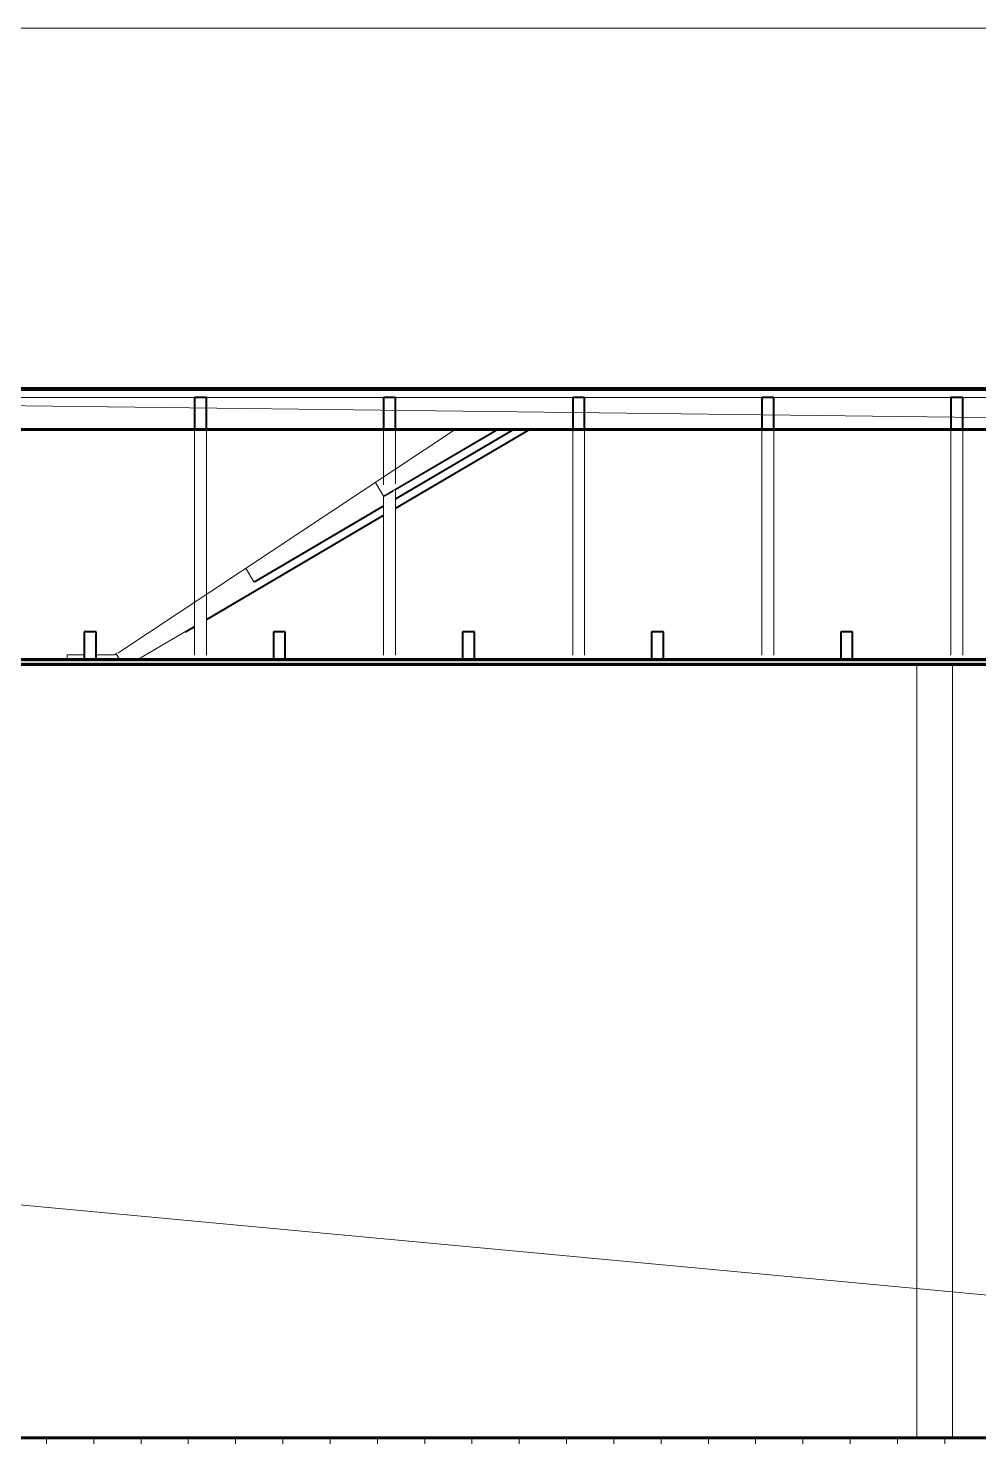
# Model space of a CAD drawing. Header units: inches. Extents: x 94 to 2128, y -110 to 279.
# Drawn here: x 1323.9 to 1444.5, y 96.1 to 275.3 of the extents above; entities that cross this region are included whole.
import ezdxf

# ---------------------------------------------------------------- set-up
doc = ezdxf.new("R2010")
doc.units = ezdxf.units.IN
doc.header["$MEASUREMENT"] = 0
for name, color, linetype, lineweight in [('A-ANNO-SYMB', 150, 'Continuous', 9), ('A-CLNG', 13, 'Continuous', 18), ('A-CLNG-PATT', 13, 'Continuous', 60), ('A-FLOR', 192, 'Continuous', 18), ('A-FLOR-PATT', 8, 'Continuous', 60), ('A-ROOF', 132, 'Continuous', 18), ('A-WALL', 113, 'Continuous', 18), ('I-WALL', 2, 'Continuous', 18), ('S-BEAM', 12, 'Continuous', 9)]:
    doc.layers.add(name, color=color, linetype=linetype, lineweight=lineweight)

# ---------------------------------------------------------------- blocks, each defined once
blk = doc.blocks.new('Dimension Lumber - 2x4-585825-Section - North_South - Looking East - Kitchen _ Stair _ Garage')
at = {"layer": 'S-BEAM', "lineweight": 40}
for p, q in [((-328.51, 198.75), (-330.01, 198.75)), ((-330.01, 198.75), (-330.01, 195.25)), ((-328.51, 195.25), (-328.51, 198.75)), ((-330.01, 195.25), (-328.51, 195.25))]:
    blk.add_line(p, q, dxfattribs=at)
blk = doc.blocks.new('Dimension Lumber - 2x4-1297624-Section - North_South - Looking East - Kitchen _ Stair _ Garage')
at = {"layer": 'S-BEAM'}
for p, q in [((-316.02, 224.43), (-316.02, 195.81)), ((-314.52, 224.43), (-314.52, 195.81))]:
    blk.add_line(p, q, dxfattribs=at)
blk = doc.blocks.new('Dimension Lumber - 2x4-V46-Section - North_South - Looking East - Kitchen _ Stair _ Garage')
at = {"layer": 'S-BEAM'}
for p, q in [((-292.02, 224.43), (-292.02, 217.4)), ((-290.52, 224.43), (-290.52, 217.51)), ((-292.02, 215.97), (-292.02, 195.81)), ((-290.52, 216.77), (-290.52, 195.81))]:
    blk.add_line(p, q, dxfattribs=at)
blk = doc.blocks.new('Dimension Lumber - 2x4-1290585-Section - North_South - Looking East - Kitchen _ Stair _ Garage')
at = {"layer": 'S-BEAM', "lineweight": 40}
for p, q in [((-338.52, 228.48), (-340.02, 228.48)), ((-340.02, 228.48), (-340.02, 224.43)), ((-338.52, 224.43), (-338.52, 228.48)), ((-340.02, 224.43), (-338.52, 224.43))]:
    blk.add_line(p, q, dxfattribs=at)
blk = doc.blocks.new('Dimension Lumber - 2x6_s-1294267-Section - North_South - Looking East - Kitchen _ Stair _ Garage')
at = {"layer": 'S-BEAM'}
for p, q in [((-277.65, 224.43), (-292.04, 215.97)), ((-277.46, 224.43), (-290.52, 216.75)), ((-292.04, 215.97), (-293.04, 217.7)), ((-291.85, 215.97), (-292.04, 215.97)), ((-290.76, 216.61), (-291.85, 215.97))]:
    blk.add_line(p, q, dxfattribs=at)
blk = doc.blocks.new('Dimension Lumber - 2x6_s-1292956-Section - North_South - Looking East - Kitchen _ Stair _ Garage')
at = {"layer": 'S-BEAM'}
for p, q in [((-275.43, 224.43), (-290.52, 215.55)), ((-275.62, 224.43), (-290.52, 215.67)), ((-292.02, 214.78), (-308.49, 205.1)), ((-292.02, 214.67), (-308.3, 205.1)), ((-308.49, 205.1), (-309.49, 206.82)), ((-308.3, 205.1), (-308.49, 205.1))]:
    blk.add_line(p, q, dxfattribs=at)
blk = doc.blocks.new('Dimension Lumber - 2x6_s-1294268-Section - North_South - Looking East - Kitchen _ Stair _ Garage')
at = {"layer": 'S-BEAM'}
for p, q in [((-273.4, 224.43), (-290.52, 214.36)), ((-273.59, 224.43), (-290.52, 214.47)), ((-292.02, 213.59), (-314.52, 200.36)), ((-292.02, 213.48), (-314.52, 200.24)), ((-316.02, 199.47), (-323.2, 195.25)), ((-316.02, 199.36), (-317.18, 198.68)), ((-325.54, 195.25), (-325.99, 196.04))]:
    blk.add_line(p, q, dxfattribs=at)

msp = doc.modelspace()

# ---------------------------------------------------------------- hatches: boundary and pattern name
at = {"layer": 'A-CLNG-PATT', "lineweight": 9}
h = msp.add_hatch(dxfattribs=at)
h.set_pattern_fill('FP_16', color=256, style=0, pattern_type=2)
h.set_pattern_definition([(0, (-179.802, -54.394), (15.36, 3.84), [0.634, -10.886, 0.634, -10.886, -61.44]), (0, (-179.802, -54.394), (15.36, 3.84), [-23.04, 0.634, -22.406, 0.634, -10.886, -26.88]), (0, (-179.802, -54.394), (15.36, 3.84), [-57.6, 0.634, -7.046, 0.634, -18.566]), (120, (-174.042, -52.474), (-11.0055376, 11.38215), [0.634, -10.886, 0.634, -10.886, -61.44]), (120, (-174.042, -52.474), (-11.0055376, 11.38215), [-23.04, 0.634, -22.406, 0.634, -10.886, -26.88]), (120, (-174.042, -52.474), (-11.0055376, 11.38215), [-57.6, 0.634, -7.046, 0.634, -18.566]), (240, (-172.122, -44.794), (-4.3544624, -15.22215), [0.634, -10.886, 0.634, -10.886, -61.44]), (240, (-172.122, -44.794), (-4.3544624, -15.22215), [-23.04, 0.634, -22.406, 0.634, -10.886, -26.88]), (240, (-172.122, -44.794), (-4.3544624, -15.22215), [-57.6, 0.634, -7.046, 0.634, -18.566])])
h.paths.add_polyline_path([(1579.02995, 194.625), (1595.78934, 194.625), (1595.78934, 195.25), (1512.5507, 195.25), (1512.5507, 194.625), (1560.73558, 194.625)], flags=0)
h.paths.add_polyline_path([(1168.53934, 194.625), (1257.22684, 194.625), (1257.22684, 195.25), (1168.53934, 195.25)], flags=0)
h.paths.add_polyline_path([(1271.22684, 194.625), (1286.53934, 194.625), (1286.53934, 195.25), (1271.22684, 195.25)], flags=0)
h.paths.add_polyline_path([(1484.16434, 194.625), (1484.16434, 195.25), (1290.03934, 195.25), (1290.03934, 194.625), (1483.66434, 194.625)], flags=0)
h.paths.add_polyline_path([(1488.16434, 194.625), (1498.5507, 194.625), (1498.5507, 195.25), (1487.66434, 195.25), (1487.66434, 194.625)], flags=0)
at = {"layer": 'A-FLOR-PATT', "lineweight": 9}
h = msp.add_hatch(dxfattribs=at)
h.set_pattern_fill('FP_18', color=256, style=0, pattern_type=2)
h.set_pattern_definition([(90, (-179.802, -54.394), (-6, 4e-16), [])])
h.paths.add_polyline_path([(1597.32433, 95.75), (1599.28934, 95.75), (1599.28934, 96.5), (1517.7397, 96.5), (1517.7397, 95.75), (1595.78934, 95.75)], flags=0)
h.paths.add_polyline_path([(1167.03934, 95.75), (1487.57945, 95.75), (1487.55808, 96.5), (1167.03934, 96.5)], flags=0)

# ---------------------------------------------------------------- linework, layer by layer
at = {"layer": 'A-ANNO-SYMB'}
for p, q in [((1955.00543, 219.77256), (1092.64851, 230.20941)), ((1604.51034, 99.73912), (1145.97935, 142.56721))]:
    msp.add_line(p, q, dxfattribs=at)
at = {"layer": 'A-CLNG', "lineweight": 60}
for p, q in [((1498.5507, 195.25), (1271.22684, 195.25)), ((1290.53934, 194.625), (1483.66434, 194.625))]:
    msp.add_line(p, q, dxfattribs=at)
at = {"layer": 'A-FLOR', "lineweight": 60}
msp.add_line((1487.55808, 96.5), (1167.03934, 96.5), dxfattribs=at)
at = {"layer": 'A-ROOF'}
for p, q in [((1574.10184, 275.32608), (1296.41434, 275.32608)), ((1272.24163, 229.3493), (1491.24163, 229.3493)), ((1272.24163, 228.48102), (1491.24163, 228.48102)), ((1335.24046, 196.05413), (1378.04601, 224.42906)), ((1334.87871, 195.81433), (1335.07254, 195.94282))]:
    msp.add_line(p, q, dxfattribs=at)
at = {"layer": 'A-ROOF', "lineweight": 60}
for p, q in [((1491.24163, 229.63873), (1272.24163, 229.63873)), ((1272.24163, 224.42906), (1491.24163, 224.42906))]:
    msp.add_line(p, q, dxfattribs=at)
at = {"layer": 'A-WALL'}
for p, q in [((1328.82961, 195.25), (1328.82961, 195.81433)), ((1328.82961, 195.81433), (1330.99825, 195.81433)), ((1332.49825, 195.81433), (1334.87871, 195.81433))]:
    msp.add_line(p, q, dxfattribs=at)
at = {"layer": 'I-WALL'}
for p, q in [((1335.07962, 195.93058), (1334.87871, 195.81433)), ((1436.66434, 96.5), (1436.66434, 194.625)), ((1441.16434, 194.625), (1441.16434, 96.5))]:
    msp.add_line(p, q, dxfattribs=at)

# ---------------------------------------------------------------- block references
at = {"layer": 'S-BEAM'}
for name, p in [('Dimension Lumber - 2x4-1290585-Section - North_South - Looking East - Kitchen _ Stair _ Garage', (1685.01157, 0)), ('Dimension Lumber - 2x4-1290585-Section - North_South - Looking East - Kitchen _ Stair _ Garage', (1709.01157, 0)), ('Dimension Lumber - 2x4-1290585-Section - North_South - Looking East - Kitchen _ Stair _ Garage', (1733.01157, 0)), ('Dimension Lumber - 2x4-1290585-Section - North_South - Looking East - Kitchen _ Stair _ Garage', (1757.01157, 0)), ('Dimension Lumber - 2x4-1290585-Section - North_South - Looking East - Kitchen _ Stair _ Garage', (1781.01157, 0)), ('Dimension Lumber - 2x6_s-1294268-Section - North_South - Looking East - Kitchen _ Stair _ Garage', (1661.01157, 0)), ('Dimension Lumber - 2x4-1297624-Section - North_South - Looking East - Kitchen _ Stair _ Garage', (1661.01157, 0)), ('Dimension Lumber - 2x6_s-1292956-Section - North_South - Looking East - Kitchen _ Stair _ Garage', (1661.01157, 0)), ('Dimension Lumber - 2x6_s-1294267-Section - North_South - Looking East - Kitchen _ Stair _ Garage', (1661.01157, 0)), ('Dimension Lumber - 2x4-V46-Section - North_South - Looking East - Kitchen _ Stair _ Garage', (1661.01157, 0)), ('Dimension Lumber - 2x4-1297624-Section - North_South - Looking East - Kitchen _ Stair _ Garage', (1709.01157, 0)), ('Dimension Lumber - 2x4-1297624-Section - North_South - Looking East - Kitchen _ Stair _ Garage', (1733.01157, 0)), ('Dimension Lumber - 2x4-1297624-Section - North_South - Looking East - Kitchen _ Stair _ Garage', (1757.01157, 0)), ('Dimension Lumber - 2x4-585825-Section - North_South - Looking East - Kitchen _ Stair _ Garage', (1661.01157, 0)), ('Dimension Lumber - 2x4-585825-Section - North_South - Looking East - Kitchen _ Stair _ Garage', (1685.01157, 0)), ('Dimension Lumber - 2x4-585825-Section - North_South - Looking East - Kitchen _ Stair _ Garage', (1709.01157, 0)), ('Dimension Lumber - 2x4-585825-Section - North_South - Looking East - Kitchen _ Stair _ Garage', (1733.01157, 0)), ('Dimension Lumber - 2x4-585825-Section - North_South - Looking East - Kitchen _ Stair _ Garage', (1757.01157, 0))]:
    msp.add_blockref(name, p, dxfattribs=at)

doc.saveas('drawing.dxf')
